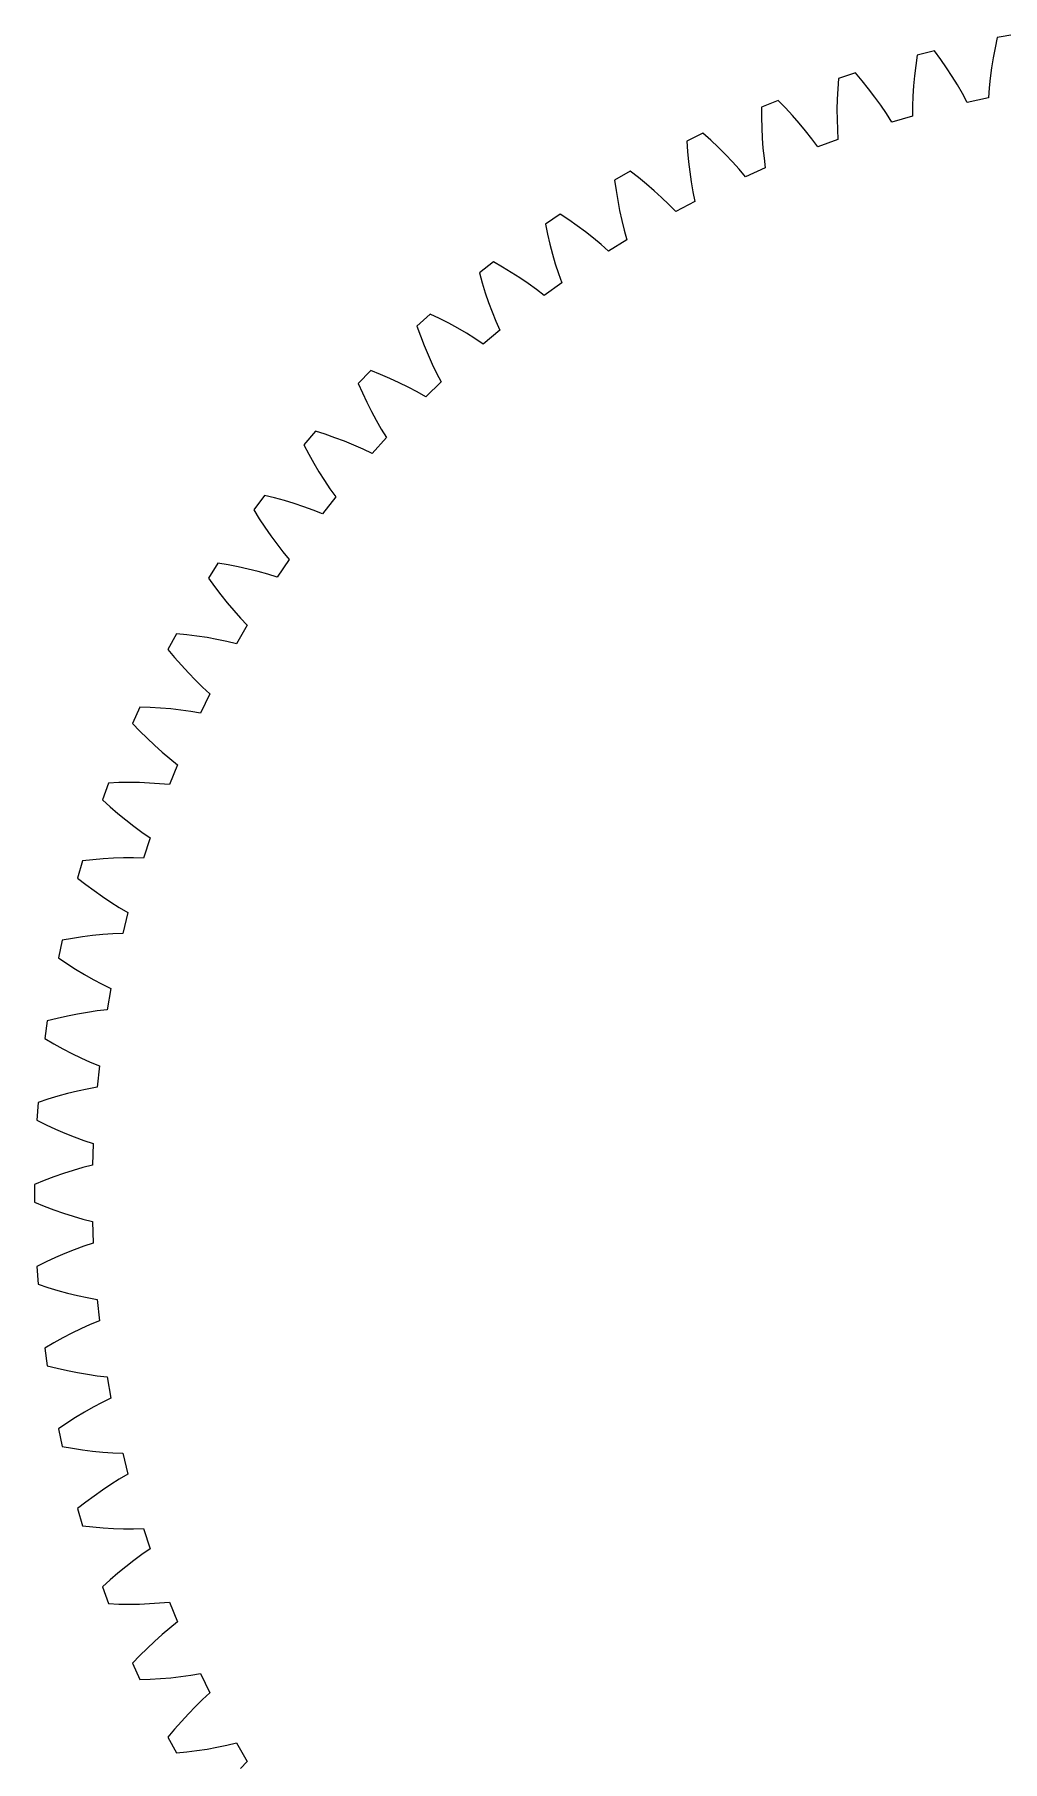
# Model space of a CAD drawing. Header units: millimetres. Extents: x -29 to 156, y -45 to 87.
# Drawn here: x -23 to -4.07, y -11.12 to 22.68 of the extents above; entities that cross this region are included whole.
import ezdxf

# ---------------------------------------------------------------- set-up
doc = ezdxf.new("R2010")
doc.units = ezdxf.units.MM
doc.linetypes.add('DASHED', pattern=[1.524, 1.27, -0.254])
doc.layers.add('HIDDEN', color=8, linetype='DASHED')
doc.layers.add('VISIBLE', color=7, linetype='CONTINUOUS')

msp = doc.modelspace()

# ---------------------------------------------------------------- linework, layer by layer
at = {"layer": 'HIDDEN'}
for points in [[(-3.82114, 22.68036), (-4.16645, 22.61948)], [(-5.39393, 22.35857), (-5.73415, 22.27374)], [(-5.27428, 22.19442), (-5.39393, 22.35857)], [(-4.20899, 22.42085), (-4.24652, 22.22291)], [(-4.16645, 22.61948), (-4.20899, 22.42085)], [(-5.76274, 22.07263), (-5.78637, 21.87255)], [(-5.73415, 22.27374), (-5.76274, 22.07263)], [(-5.15948, 22.02885), (-5.27428, 22.19442)], [(-5.04976, 21.86187), (-5.15948, 22.02885)], [(-4.27884, 22.02573), (-4.30568, 21.82942)], [(-4.24652, 22.22291), (-4.27884, 22.02573)], [(-7.27392, 21.81949), (-7.28841, 21.61687)], [(-6.94045, 21.92784), (-7.27392, 21.81949)], [(-6.80963, 21.77244), (-6.94045, 21.92784)], [(-6.68357, 21.61529), (-6.80963, 21.77244)], [(-5.80485, 21.6736), (-5.81794, 21.4759)], [(-5.78637, 21.87255), (-5.80485, 21.6736)], [(-4.94539, 21.69345), (-5.04976, 21.86187)], [(-4.84669, 21.52356), (-4.94539, 21.69345)], [(-4.32675, 21.63407), (-4.34159, 21.43983)], [(-4.30568, 21.82942), (-4.32675, 21.63407)], [(-8.45315, 21.39028), (-8.77825, 21.25893)], [(-8.31181, 21.24439), (-8.45315, 21.39028)], [(-7.29803, 21.41564), (-7.30259, 21.21588)], [(-7.28841, 21.61687), (-7.29803, 21.41564)], [(-6.56247, 21.45636), (-6.68357, 21.61529)], [(-6.4466, 21.29563), (-6.56247, 21.45636)], [(-6.33629, 21.13304), (-6.4466, 21.29563)], [(-5.81794, 21.4759), (-5.82532, 21.27956)], [(-4.75412, 21.35214), (-4.84669, 21.52356)], [(-4.34159, 21.43983), (-4.75412, 21.35214)], [(-8.77825, 21.25893), (-8.77857, 21.0558)], [(-8.77857, 21.0558), (-8.77413, 20.85438)], [(-8.17509, 21.09641), (-8.31181, 21.24439)], [(-8.0432, 20.94632), (-8.17509, 21.09641)], [(-7.30259, 21.21588), (-7.30185, 21.01774)], [(-7.30185, 21.01774), (-7.29552, 20.82137)], [(-6.23199, 20.9685), (-6.33629, 21.13304)], [(-5.82658, 21.08475), (-6.23199, 20.9685)], [(-5.82532, 21.27956), (-5.82658, 21.08475)], [(-9.92467, 20.74852), (-10.23982, 20.59481)], [(-9.7735, 20.61283), (-9.92467, 20.74852)], [(-8.77413, 20.85438), (-8.76474, 20.6548)], [(-8.76474, 20.6548), (-8.75019, 20.45719)], [(-7.9164, 20.79406), (-8.0432, 20.94632)], [(-7.79502, 20.63956), (-7.9164, 20.79406)], [(-7.6795, 20.4827), (-7.79502, 20.63956)], [(-7.28319, 20.62694), (-7.6795, 20.4827)], [(-7.29552, 20.82137), (-7.28319, 20.62694)], [(-10.23982, 20.59481), (-10.22597, 20.39215)], [(-10.22597, 20.39215), (-10.20748, 20.19153)], [(-9.62679, 20.47475), (-9.7735, 20.61283)], [(-9.48475, 20.33423), (-9.62679, 20.47475)], [(-9.34764, 20.19119), (-9.48475, 20.33423)], [(-8.75019, 20.45719), (-8.73017, 20.26174)], [(-11.34784, 20.00566), (-11.6515, 19.83035)], [(-11.18757, 19.88086), (-11.34784, 20.00566)], [(-10.20748, 20.19153), (-10.1842, 19.99309)], [(-10.1842, 19.99309), (-10.15589, 19.79698)], [(-9.21578, 20.04553), (-9.34764, 20.19119)], [(-9.08959, 19.89711), (-9.21578, 20.04553)], [(-8.70431, 20.06865), (-9.08959, 19.89711)], [(-8.73017, 20.26174), (-8.70431, 20.06865)], [(-11.6515, 19.83035), (-11.62354, 19.62915)], [(-11.62354, 19.62915), (-11.59111, 19.43031)], [(-11.03159, 19.75335), (-11.18757, 19.88086)], [(-10.88009, 19.62307), (-11.03159, 19.75335)], [(-10.73333, 19.48995), (-10.88009, 19.62307)], [(-10.15589, 19.79698), (-10.12229, 19.60339)], [(-11.59111, 19.43031), (-11.55404, 19.23397)], [(-10.59164, 19.35384), (-10.73333, 19.48995)], [(-10.4554, 19.21458), (-10.59164, 19.35384)], [(-10.08302, 19.41258), (-10.4554, 19.21458)], [(-10.12229, 19.60339), (-10.08302, 19.41258)], [(-12.71572, 19.16535), (-13.00641, 18.96927)], [(-13.00641, 18.96927), (-12.96449, 18.77051)], [(-12.54714, 19.05202), (-12.71572, 19.16535)], [(-12.38264, 18.93571), (-12.54714, 19.05202)], [(-12.22242, 18.81632), (-12.38264, 18.93571)], [(-11.55404, 19.23397), (-11.51212, 19.04031)], [(-11.51212, 19.04031), (-11.4651, 18.84955)], [(-12.96449, 18.77051), (-12.91826, 18.57442)], [(-12.06674, 18.69375), (-12.22242, 18.81632)], [(-11.91589, 18.56786), (-12.06674, 18.69375)], [(-11.41262, 18.66194), (-11.77028, 18.43844)], [(-11.4651, 18.84955), (-11.41262, 18.66194)], [(-12.91826, 18.57442), (-12.86758, 18.38115)], [(-12.86758, 18.38115), (-12.81226, 18.19089)], [(-11.77028, 18.43844), (-11.91589, 18.56786)], [(-14.02165, 18.23166), (-14.29796, 18.01578)], [(-14.29796, 18.01578), (-14.24227, 17.82043)], [(-13.84557, 18.13037), (-14.02165, 18.23166)], [(-13.67336, 18.02581), (-13.84557, 18.13037)], [(-13.50521, 17.91789), (-13.67336, 18.02581)], [(-13.34136, 17.80648), (-13.50521, 17.91789)], [(-12.81226, 18.19089), (-12.75205, 18.00386)], [(-12.75205, 18.00386), (-12.68661, 17.82037)], [(-14.24227, 17.82043), (-14.18248, 17.62804)], [(-14.18248, 17.62804), (-14.11844, 17.43878)], [(-13.18209, 17.69142), (-13.34136, 17.80648)], [(-13.0278, 17.57248), (-13.18209, 17.69142)], [(-12.68661, 17.82037), (-13.0278, 17.57248)], [(-14.11844, 17.43878), (-14.04999, 17.25284)], [(-14.04999, 17.25284), (-13.97687, 17.07047)], [(-15.25927, 17.20915), (-15.51984, 16.97452)], [(-15.51984, 16.97452), (-15.45067, 16.78353)], [(-15.07656, 17.12039), (-15.25927, 17.20915)], [(-14.89747, 17.02809), (-15.07656, 17.12039)], [(-14.7222, 16.93217), (-14.89747, 17.02809)], [(-14.55097, 16.83246), (-14.7222, 16.93217)], [(-13.97687, 17.07047), (-13.89879, 16.89199)], [(-15.45067, 16.78353), (-15.3776, 16.59578)], [(-15.3776, 16.59578), (-15.30052, 16.41144)], [(-14.38407, 16.72879), (-14.55097, 16.83246)], [(-14.22186, 16.6209), (-14.38407, 16.72879)], [(-13.89879, 16.89199), (-14.22186, 16.6209)], [(-15.30052, 16.41144), (-15.21926, 16.23073)], [(-15.21926, 16.23073), (-15.1336, 16.05391)], [(-16.42255, 16.10279), (-16.66612, 15.85056)], [(-16.23409, 16.02699), (-16.42255, 16.10279)], [(-16.049, 15.94742), (-16.23409, 16.02699)], [(-15.86747, 15.86395), (-16.049, 15.94742)], [(-15.1336, 16.05391), (-15.04326, 15.88131)], [(-16.66612, 15.85056), (-16.58379, 15.66487)], [(-16.58379, 15.66487), (-16.49781, 15.48267)], [(-15.6897, 15.77643), (-15.86747, 15.86395)], [(-15.51597, 15.68466), (-15.6897, 15.77643)], [(-15.34663, 15.58834), (-15.51597, 15.68466)], [(-15.04326, 15.88131), (-15.34663, 15.58834)], [(-16.49781, 15.48267), (-16.40805, 15.30416)], [(-16.40805, 15.30416), (-16.31438, 15.12955)], [(-17.50582, 14.91799), (-17.7312, 14.64938)], [(-17.31253, 14.85552), (-17.50582, 14.91799)], [(-16.31438, 15.12955), (-16.2166, 14.95914)], [(-16.2166, 14.95914), (-16.11444, 14.79326)], [(-17.7312, 14.64938), (-17.63612, 14.46988)], [(-17.12234, 14.78905), (-17.31253, 14.85552)], [(-16.93543, 14.71845), (-17.12234, 14.78905)], [(-16.75199, 14.64354), (-16.93543, 14.71845)], [(-16.57229, 14.56411), (-16.75199, 14.64354)], [(-16.39664, 14.47984), (-16.57229, 14.56411)], [(-16.11444, 14.79326), (-16.39664, 14.47984)], [(-17.63612, 14.46988), (-17.53764, 14.29412)], [(-17.53764, 14.29412), (-17.43565, 14.12231)], [(-17.43565, 14.12231), (-17.33003, 13.95467)], [(-17.33003, 13.95467), (-17.22059, 13.79148)], [(-18.5038, 13.6605), (-18.7099, 13.37683)], [(-18.30663, 13.61167), (-18.5038, 13.6605)], [(-18.11227, 13.55863), (-18.30663, 13.61167)], [(-17.92088, 13.50124), (-18.11227, 13.55863)], [(-17.10711, 13.63314), (-17.36676, 13.3008)], [(-17.22059, 13.79148), (-17.10711, 13.63314)], [(-18.7099, 13.37683), (-18.60253, 13.2044)], [(-18.60253, 13.2044), (-18.49202, 13.03594)], [(-17.73266, 13.43931), (-17.92088, 13.50124)], [(-17.54786, 13.37261), (-17.73266, 13.43931)], [(-17.36676, 13.3008), (-17.54786, 13.37261)], [(-18.49202, 13.03594), (-18.3783, 12.87166)], [(-18.3783, 12.87166), (-18.26124, 12.71179)], [(-18.26124, 12.71179), (-18.14069, 12.55664)], [(-18.14069, 12.55664), (-18.01644, 12.4066)], [(-19.41163, 12.33647), (-19.59744, 12.03911)], [(-19.21153, 12.30151), (-19.41163, 12.33647)], [(-19.01395, 12.26216), (-19.21153, 12.30151)], [(-18.81902, 12.21825), (-19.01395, 12.26216)], [(-18.62695, 12.16961), (-18.81902, 12.21825)], [(-18.43794, 12.11596), (-18.62695, 12.16961)], [(-18.01644, 12.4066), (-18.25227, 12.05695)], [(-19.59744, 12.03911), (-19.4783, 11.87459)], [(-19.4783, 11.87459), (-19.35632, 11.71425)], [(-18.25227, 12.05695), (-18.43794, 12.11596)], [(-19.35632, 11.71425), (-19.23141, 11.5583)], [(-19.23141, 11.5583), (-19.10349, 11.40699)], [(-19.10349, 11.40699), (-18.97241, 11.26062)], [(-18.97241, 11.26062), (-18.83799, 11.11961)], [(-20.2249, 10.95233), (-20.38951, 10.64274)], [(-20.02285, 10.93141), (-20.2249, 10.95233)], [(-19.82299, 10.90594), (-20.02285, 10.93141)], [(-19.62548, 10.87574), (-19.82299, 10.90594)], [(-19.43048, 10.84061), (-19.62548, 10.87574)], [(-19.23819, 10.80028), (-19.43048, 10.84061)], [(-18.83799, 11.11961), (-19.04886, 10.75437)], [(-20.38951, 10.64274), (-20.25919, 10.48692)], [(-20.25919, 10.48692), (-20.12631, 10.33548)], [(-19.04886, 10.75437), (-19.23819, 10.80028)], [(-20.12631, 10.33548), (-19.99083, 10.18863)], [(-19.99083, 10.18863), (-19.85266, 10.04661)], [(-19.85266, 10.04661), (-19.71169, 9.90974)], [(-19.71169, 9.90974), (-19.56777, 9.77845)], [(-20.93963, 9.51483), (-21.08224, 9.19451)], [(-20.73661, 9.50806), (-20.93963, 9.51483)], [(-20.53547, 9.49659), (-20.73661, 9.50806)], [(-20.33633, 9.48024), (-20.53547, 9.49659)], [(-20.13935, 9.4588), (-20.33633, 9.48024)], [(-19.56777, 9.77845), (-19.75265, 9.39939)], [(-21.08224, 9.19451), (-20.94137, 9.04817)], [(-19.94472, 9.43198), (-20.13935, 9.4588)], [(-19.75265, 9.39939), (-19.94472, 9.43198)], [(-20.94137, 9.04817), (-20.79825, 8.90637)], [(-20.79825, 8.90637), (-20.65286, 8.76932)], [(-20.65286, 8.76932), (-20.50512, 8.63728)], [(-20.50512, 8.63728), (-20.35495, 8.51059)], [(-20.35495, 8.51059), (-20.20221, 8.38966)], [(-20.20221, 8.38966), (-20.3602, 7.99862)], [(-21.55234, 8.03098), (-21.67226, 7.70149)], [(-21.34934, 8.03839), (-21.55234, 8.03098)], [(-21.14789, 8.04098), (-21.34934, 8.03839)], [(-20.9481, 8.03856), (-21.14789, 8.04098)], [(-20.75011, 8.03091), (-20.9481, 8.03856)], [(-20.55407, 8.01773), (-20.75011, 8.03091)], [(-20.3602, 7.99862), (-20.55407, 8.01773)], [(-21.67226, 7.70149), (-21.52152, 7.56533)], [(-21.52152, 7.56533), (-21.36886, 7.43386)], [(-21.36886, 7.43386), (-21.21426, 7.30729)], [(-21.21426, 7.30729), (-21.05767, 7.18588)], [(-21.05767, 7.18588), (-20.89903, 7.06997)], [(-20.89903, 7.06997), (-20.73823, 6.95998)], [(-20.73823, 6.95998), (-20.86856, 6.55888)], [(-22.06005, 6.508), (-22.1567, 6.17095)], [(-21.85807, 6.52955), (-22.06005, 6.508)], [(-21.65729, 6.54619), (-21.85807, 6.52955)], [(-21.45781, 6.55771), (-21.65729, 6.54619)], [(-21.25977, 6.56389), (-21.45781, 6.55771)], [(-21.06329, 6.56442), (-21.25977, 6.56389)], [(-20.86856, 6.55888), (-21.06329, 6.56442)], [(-22.1567, 6.17095), (-21.99683, 6.04564)], [(-21.99683, 6.04564), (-21.83537, 5.92513)], [(-21.83537, 5.92513), (-21.67232, 5.80965)], [(-21.67232, 5.80965), (-21.50764, 5.69946)], [(-21.50764, 5.69946), (-21.3413, 5.5949)], [(-21.3413, 5.5949), (-21.17322, 5.4964)], [(-21.17322, 5.4964), (-21.27525, 5.08719)], [(-21.46989, 5.07913), (-21.66586, 5.0649)], [(-21.27525, 5.08719), (-21.46989, 5.07913)], [(-22.46029, 4.95332), (-22.53319, 4.61034)], [(-22.2603, 4.9889), (-22.46029, 4.95332)], [(-22.06117, 5.0195), (-22.2603, 4.9889)], [(-21.86299, 5.04492), (-22.06117, 5.0195)], [(-21.66586, 5.0649), (-21.86299, 5.04492)], [(-22.53319, 4.61034), (-22.36497, 4.49649)], [(-22.36497, 4.49649), (-22.1955, 4.38754)], [(-22.1955, 4.38754), (-22.02479, 4.28372)], [(-22.02479, 4.28372), (-21.85282, 4.18528)], [(-21.85282, 4.18528), (-21.67959, 4.09258)], [(-21.67959, 4.09258), (-21.50505, 4.00605)], [(-21.50505, 4.00605), (-21.57829, 3.59071)], [(-22.55408, 3.42395), (-22.7511, 3.3745)], [(-22.35757, 3.46837), (-22.55408, 3.42395)], [(-22.16165, 3.50754), (-22.35757, 3.46837)], [(-21.96639, 3.54123), (-22.16165, 3.50754)], [(-21.7719, 3.56909), (-21.96639, 3.54123)], [(-21.57829, 3.59071), (-21.7719, 3.56909)], [(-22.7511, 3.3745), (-22.7999, 3.02728)], [(-22.7999, 3.02728), (-22.62415, 2.92543)], [(-22.62415, 2.92543), (-22.44749, 2.82857)], [(-22.44749, 2.82857), (-22.26995, 2.73691)], [(-22.26995, 2.73691), (-22.09154, 2.65071)], [(-22.09154, 2.65071), (-21.91227, 2.57032)], [(-21.91227, 2.57032), (-21.73211, 2.49617)], [(-21.73211, 2.49617), (-21.7762, 2.07674)], [(-21.96783, 2.04167), (-22.1599, 2.0003)], [(-21.7762, 2.07674), (-21.96783, 2.04167)], [(-22.93108, 1.77924), (-22.95554, 1.42946)], [(-22.73799, 1.84232), (-22.93108, 1.77924)], [(-22.54505, 1.90033), (-22.73799, 1.84232)], [(-22.35234, 1.95308), (-22.54505, 1.90033)], [(-22.1599, 2.0003), (-22.35234, 1.95308)], [(-22.95554, 1.42946), (-22.7731, 1.34013)], [(-22.7731, 1.34013), (-22.59012, 1.25583)], [(-22.59012, 1.25583), (-22.40662, 1.17677)], [(-22.40662, 1.17677), (-22.22263, 1.10323)], [(-22.22263, 1.10323), (-22.03818, 1.03553)], [(-22.03818, 1.03553), (-21.8533, 0.97414)], [(-21.8533, 0.97414), (-21.86802, 0.55265)], [(-22.43413, 0.3891), (-22.62269, 0.32304)], [(-22.24546, 0.44963), (-22.43413, 0.3891)], [(-22.05674, 0.5043), (-22.24546, 0.44963)], [(-21.86802, 0.55265), (-22.05674, 0.5043)], [(-22.81111, 0.25171), (-22.99933, 0.17532)], [(-22.99933, 0.17532), (-22.99933, -0.17532)], [(-22.62269, 0.32304), (-22.81111, 0.25171)], [(-22.99933, -0.17532), (-22.81111, -0.25171)], [(-22.81111, -0.25171), (-22.62269, -0.32304)], [(-22.62269, -0.32304), (-22.43413, -0.3891)], [(-22.43413, -0.3891), (-22.24546, -0.44963)], [(-22.24546, -0.44963), (-22.05674, -0.5043)], [(-22.05674, -0.5043), (-21.86802, -0.55265)], [(-21.86802, -0.55265), (-21.8533, -0.97414)], [(-21.8533, -0.97414), (-22.03818, -1.03553)], [(-22.7731, -1.34013), (-22.95554, -1.42946)], [(-22.59012, -1.25583), (-22.7731, -1.34013)], [(-22.40662, -1.17677), (-22.59012, -1.25583)], [(-22.22263, -1.10323), (-22.40662, -1.17677)], [(-22.03818, -1.03553), (-22.22263, -1.10323)], [(-22.95554, -1.42946), (-22.93108, -1.77924)], [(-22.93108, -1.77924), (-22.73799, -1.84232)], [(-22.73799, -1.84232), (-22.54505, -1.90033)], [(-22.54505, -1.90033), (-22.35234, -1.95308)], [(-22.35234, -1.95308), (-22.1599, -2.0003)], [(-22.1599, -2.0003), (-21.96783, -2.04167)], [(-21.96783, -2.04167), (-21.7762, -2.07674)], [(-21.7762, -2.07674), (-21.73211, -2.49617)], [(-22.09154, -2.65071), (-22.26995, -2.73691)], [(-21.91227, -2.57032), (-22.09154, -2.65071)], [(-21.73211, -2.49617), (-21.91227, -2.57032)], [(-22.62415, -2.92543), (-22.7999, -3.02728)], [(-22.7999, -3.02728), (-22.7511, -3.3745)], [(-22.44749, -2.82857), (-22.62415, -2.92543)], [(-22.26995, -2.73691), (-22.44749, -2.82857)], [(-22.7511, -3.3745), (-22.55408, -3.42395)], [(-22.55408, -3.42395), (-22.35757, -3.46837)], [(-22.35757, -3.46837), (-22.16165, -3.50754)], [(-22.16165, -3.50754), (-21.96639, -3.54123)], [(-21.96639, -3.54123), (-21.7719, -3.56909)], [(-21.7719, -3.56909), (-21.57829, -3.59071)], [(-21.57829, -3.59071), (-21.50505, -4.00605)], [(-21.50505, -4.00605), (-21.67959, -4.09258)], [(-22.1955, -4.38754), (-22.36497, -4.49649)], [(-22.02479, -4.28372), (-22.1955, -4.38754)], [(-21.85282, -4.18528), (-22.02479, -4.28372)], [(-21.67959, -4.09258), (-21.85282, -4.18528)], [(-22.36497, -4.49649), (-22.53319, -4.61034)], [(-22.53319, -4.61034), (-22.46029, -4.95332)], [(-22.46029, -4.95332), (-22.2603, -4.9889)], [(-22.2603, -4.9889), (-22.06117, -5.0195)], [(-22.06117, -5.0195), (-21.86299, -5.04492)], [(-21.86299, -5.04492), (-21.66586, -5.0649)], [(-21.66586, -5.0649), (-21.46989, -5.07913)], [(-21.46989, -5.07913), (-21.27525, -5.08719)], [(-21.27525, -5.08719), (-21.17322, -5.4964)], [(-21.50764, -5.69946), (-21.67232, -5.80965)], [(-21.3413, -5.5949), (-21.50764, -5.69946)], [(-21.17322, -5.4964), (-21.3413, -5.5949)], [(-21.99683, -6.04564), (-22.1567, -6.17095)], [(-21.83537, -5.92513), (-21.99683, -6.04564)], [(-21.67232, -5.80965), (-21.83537, -5.92513)], [(-22.1567, -6.17095), (-22.06005, -6.508)], [(-22.06005, -6.508), (-21.85807, -6.52955)], [(-21.85807, -6.52955), (-21.65729, -6.54619)], [(-21.65729, -6.54619), (-21.45781, -6.55771)], [(-21.45781, -6.55771), (-21.25977, -6.56389)], [(-21.25977, -6.56389), (-21.06329, -6.56442)], [(-21.06329, -6.56442), (-20.86856, -6.55888)], [(-20.86856, -6.55888), (-20.73823, -6.95998)], [(-20.89903, -7.06997), (-21.05767, -7.18588)], [(-20.73823, -6.95998), (-20.89903, -7.06997)], [(-21.36886, -7.43386), (-21.52152, -7.56533)], [(-21.21426, -7.30729), (-21.36886, -7.43386)], [(-21.05767, -7.18588), (-21.21426, -7.30729)], [(-21.52152, -7.56533), (-21.67226, -7.70149)], [(-21.67226, -7.70149), (-21.55234, -8.03098)], [(-21.55234, -8.03098), (-21.34934, -8.03839)], [(-21.34934, -8.03839), (-21.14789, -8.04098)], [(-21.14789, -8.04098), (-20.9481, -8.03856)], [(-20.9481, -8.03856), (-20.75011, -8.03091)], [(-20.75011, -8.03091), (-20.55407, -8.01773)], [(-20.55407, -8.01773), (-20.3602, -7.99862)], [(-20.3602, -7.99862), (-20.20221, -8.38966)], [(-20.20221, -8.38966), (-20.35495, -8.51059)], [(-20.65286, -8.76932), (-20.79825, -8.90637)], [(-20.50512, -8.63728), (-20.65286, -8.76932)], [(-20.35495, -8.51059), (-20.50512, -8.63728)], [(-20.94137, -9.04817), (-21.08224, -9.19451)], [(-20.79825, -8.90637), (-20.94137, -9.04817)], [(-21.08224, -9.19451), (-20.93963, -9.51483)], [(-20.33633, -9.48024), (-20.13935, -9.4588)], [(-20.13935, -9.4588), (-19.94472, -9.43198)], [(-19.94472, -9.43198), (-19.75265, -9.39939)], [(-19.75265, -9.39939), (-19.56777, -9.77845)], [(-20.93963, -9.51483), (-20.73661, -9.50806)], [(-20.73661, -9.50806), (-20.53547, -9.49659)], [(-20.53547, -9.49659), (-20.33633, -9.48024)], [(-19.56777, -9.77845), (-19.71169, -9.90974)], [(-19.85266, -10.04661), (-19.99083, -10.18863)], [(-19.71169, -9.90974), (-19.85266, -10.04661)], [(-20.12631, -10.33548), (-20.25919, -10.48692)], [(-19.99083, -10.18863), (-20.12631, -10.33548)], [(-20.25919, -10.48692), (-20.38951, -10.64274)], [(-20.38951, -10.64274), (-20.2249, -10.95233)], [(-19.43048, -10.84061), (-19.23819, -10.80028)], [(-19.23819, -10.80028), (-19.04886, -10.75437)], [(-19.04886, -10.75437), (-18.83799, -11.11961)], [(-20.2249, -10.95233), (-20.02285, -10.93141)], [(-20.02285, -10.93141), (-19.82299, -10.90594)], [(-19.82299, -10.90594), (-19.62548, -10.87574)], [(-19.62548, -10.87574), (-19.43048, -10.84061)], [(-18.83799, -11.11961), (-18.97241, -11.26062)]]:
    msp.add_lwpolyline(points, dxfattribs=at)
at = {"layer": 'VISIBLE'}
for points in [[(-3.82114, 22.68036), (-4.16645, 22.61948)], [(-5.39393, 22.35857), (-5.73415, 22.27374)], [(-5.27428, 22.19442), (-5.39393, 22.35857)], [(-4.20899, 22.42085), (-4.24652, 22.22291)], [(-4.16645, 22.61948), (-4.20899, 22.42085)], [(-5.76274, 22.07263), (-5.78637, 21.87255)], [(-5.73415, 22.27374), (-5.76274, 22.07263)], [(-5.15948, 22.02885), (-5.27428, 22.19442)], [(-5.04976, 21.86187), (-5.15948, 22.02885)], [(-4.27884, 22.02573), (-4.30568, 21.82942)], [(-4.24652, 22.22291), (-4.27884, 22.02573)], [(-7.27392, 21.81949), (-7.28841, 21.61687)], [(-6.94045, 21.92784), (-7.27392, 21.81949)], [(-6.80963, 21.77244), (-6.94045, 21.92784)], [(-6.68357, 21.61529), (-6.80963, 21.77244)], [(-5.80485, 21.6736), (-5.81794, 21.4759)], [(-5.78637, 21.87255), (-5.80485, 21.6736)], [(-4.94539, 21.69345), (-5.04976, 21.86187)], [(-4.84669, 21.52356), (-4.94539, 21.69345)], [(-4.32675, 21.63407), (-4.34159, 21.43983)], [(-4.30568, 21.82942), (-4.32675, 21.63407)], [(-8.45315, 21.39028), (-8.77825, 21.25893)], [(-8.31181, 21.24439), (-8.45315, 21.39028)], [(-7.29803, 21.41564), (-7.30259, 21.21588)], [(-7.28841, 21.61687), (-7.29803, 21.41564)], [(-6.56247, 21.45636), (-6.68357, 21.61529)], [(-6.4466, 21.29563), (-6.56247, 21.45636)], [(-6.33629, 21.13304), (-6.4466, 21.29563)], [(-5.81794, 21.4759), (-5.82532, 21.27956)], [(-4.75412, 21.35214), (-4.84669, 21.52356)], [(-4.34159, 21.43983), (-4.75412, 21.35214)], [(-8.77825, 21.25893), (-8.77857, 21.0558)], [(-8.77857, 21.0558), (-8.77413, 20.85438)], [(-8.17509, 21.09641), (-8.31181, 21.24439)], [(-8.0432, 20.94632), (-8.17509, 21.09641)], [(-7.30259, 21.21588), (-7.30185, 21.01774)], [(-7.30185, 21.01774), (-7.29552, 20.82137)], [(-6.23199, 20.9685), (-6.33629, 21.13304)], [(-5.82658, 21.08475), (-6.23199, 20.9685)], [(-5.82532, 21.27956), (-5.82658, 21.08475)], [(-9.92467, 20.74852), (-10.23982, 20.59481)], [(-9.7735, 20.61283), (-9.92467, 20.74852)], [(-8.77413, 20.85438), (-8.76474, 20.6548)], [(-8.76474, 20.6548), (-8.75019, 20.45719)], [(-7.9164, 20.79406), (-8.0432, 20.94632)], [(-7.79502, 20.63956), (-7.9164, 20.79406)], [(-7.6795, 20.4827), (-7.79502, 20.63956)], [(-7.28319, 20.62694), (-7.6795, 20.4827)], [(-7.29552, 20.82137), (-7.28319, 20.62694)], [(-10.23982, 20.59481), (-10.22597, 20.39215)], [(-10.22597, 20.39215), (-10.20748, 20.19153)], [(-9.62679, 20.47475), (-9.7735, 20.61283)], [(-9.48475, 20.33423), (-9.62679, 20.47475)], [(-9.34764, 20.19119), (-9.48475, 20.33423)], [(-8.75019, 20.45719), (-8.73017, 20.26174)], [(-11.34784, 20.00566), (-11.6515, 19.83035)], [(-11.18757, 19.88086), (-11.34784, 20.00566)], [(-10.20748, 20.19153), (-10.1842, 19.99309)], [(-10.1842, 19.99309), (-10.15589, 19.79698)], [(-9.21578, 20.04553), (-9.34764, 20.19119)], [(-9.08959, 19.89711), (-9.21578, 20.04553)], [(-8.70431, 20.06865), (-9.08959, 19.89711)], [(-8.73017, 20.26174), (-8.70431, 20.06865)], [(-11.6515, 19.83035), (-11.62354, 19.62915)], [(-11.62354, 19.62915), (-11.59111, 19.43031)], [(-11.03159, 19.75335), (-11.18757, 19.88086)], [(-10.88009, 19.62307), (-11.03159, 19.75335)], [(-10.73333, 19.48995), (-10.88009, 19.62307)], [(-10.15589, 19.79698), (-10.12229, 19.60339)], [(-11.59111, 19.43031), (-11.55404, 19.23397)], [(-10.59164, 19.35384), (-10.73333, 19.48995)], [(-10.4554, 19.21458), (-10.59164, 19.35384)], [(-10.08302, 19.41258), (-10.4554, 19.21458)], [(-10.12229, 19.60339), (-10.08302, 19.41258)], [(-12.71572, 19.16535), (-13.00641, 18.96927)], [(-13.00641, 18.96927), (-12.96449, 18.77051)], [(-12.54714, 19.05202), (-12.71572, 19.16535)], [(-12.38264, 18.93571), (-12.54714, 19.05202)], [(-12.22242, 18.81632), (-12.38264, 18.93571)], [(-11.55404, 19.23397), (-11.51212, 19.04031)], [(-11.51212, 19.04031), (-11.4651, 18.84955)], [(-12.96449, 18.77051), (-12.91826, 18.57442)], [(-12.06674, 18.69375), (-12.22242, 18.81632)], [(-11.91589, 18.56786), (-12.06674, 18.69375)], [(-11.41262, 18.66194), (-11.77028, 18.43844)], [(-11.4651, 18.84955), (-11.41262, 18.66194)], [(-12.91826, 18.57442), (-12.86758, 18.38115)], [(-12.86758, 18.38115), (-12.81226, 18.19089)], [(-11.77028, 18.43844), (-11.91589, 18.56786)], [(-14.02165, 18.23166), (-14.29796, 18.01578)], [(-14.29796, 18.01578), (-14.24227, 17.82043)], [(-13.84557, 18.13037), (-14.02165, 18.23166)], [(-13.67336, 18.02581), (-13.84557, 18.13037)], [(-13.50521, 17.91789), (-13.67336, 18.02581)], [(-13.34136, 17.80648), (-13.50521, 17.91789)], [(-12.81226, 18.19089), (-12.75205, 18.00386)], [(-12.75205, 18.00386), (-12.68661, 17.82037)], [(-14.24227, 17.82043), (-14.18248, 17.62804)], [(-14.18248, 17.62804), (-14.11844, 17.43878)], [(-13.18209, 17.69142), (-13.34136, 17.80648)], [(-13.0278, 17.57248), (-13.18209, 17.69142)], [(-12.68661, 17.82037), (-13.0278, 17.57248)], [(-14.11844, 17.43878), (-14.04999, 17.25284)], [(-14.04999, 17.25284), (-13.97687, 17.07047)], [(-15.25927, 17.20915), (-15.51984, 16.97452)], [(-15.51984, 16.97452), (-15.45067, 16.78353)], [(-15.07656, 17.12039), (-15.25927, 17.20915)], [(-14.89747, 17.02809), (-15.07656, 17.12039)], [(-14.7222, 16.93217), (-14.89747, 17.02809)], [(-14.55097, 16.83246), (-14.7222, 16.93217)], [(-13.97687, 17.07047), (-13.89879, 16.89199)], [(-15.45067, 16.78353), (-15.3776, 16.59578)], [(-15.3776, 16.59578), (-15.30052, 16.41144)], [(-14.38407, 16.72879), (-14.55097, 16.83246)], [(-14.22186, 16.6209), (-14.38407, 16.72879)], [(-13.89879, 16.89199), (-14.22186, 16.6209)], [(-15.30052, 16.41144), (-15.21926, 16.23073)], [(-15.21926, 16.23073), (-15.1336, 16.05391)], [(-16.42255, 16.10279), (-16.66612, 15.85056)], [(-16.23409, 16.02699), (-16.42255, 16.10279)], [(-16.049, 15.94742), (-16.23409, 16.02699)], [(-15.86747, 15.86395), (-16.049, 15.94742)], [(-15.1336, 16.05391), (-15.04326, 15.88131)], [(-16.66612, 15.85056), (-16.58379, 15.66487)], [(-16.58379, 15.66487), (-16.49781, 15.48267)], [(-15.6897, 15.77643), (-15.86747, 15.86395)], [(-15.51597, 15.68466), (-15.6897, 15.77643)], [(-15.34663, 15.58834), (-15.51597, 15.68466)], [(-15.04326, 15.88131), (-15.34663, 15.58834)], [(-16.49781, 15.48267), (-16.40805, 15.30416)], [(-16.40805, 15.30416), (-16.31438, 15.12955)], [(-17.50582, 14.91799), (-17.7312, 14.64938)], [(-17.31253, 14.85552), (-17.50582, 14.91799)], [(-16.31438, 15.12955), (-16.2166, 14.95914)], [(-16.2166, 14.95914), (-16.11444, 14.79326)], [(-17.7312, 14.64938), (-17.63612, 14.46988)], [(-17.12234, 14.78905), (-17.31253, 14.85552)], [(-16.93543, 14.71845), (-17.12234, 14.78905)], [(-16.75199, 14.64354), (-16.93543, 14.71845)], [(-16.57229, 14.56411), (-16.75199, 14.64354)], [(-16.39664, 14.47984), (-16.57229, 14.56411)], [(-16.11444, 14.79326), (-16.39664, 14.47984)], [(-17.63612, 14.46988), (-17.53764, 14.29412)], [(-17.53764, 14.29412), (-17.43565, 14.12231)], [(-17.43565, 14.12231), (-17.33003, 13.95467)], [(-17.33003, 13.95467), (-17.22059, 13.79148)], [(-18.5038, 13.6605), (-18.7099, 13.37683)], [(-18.30663, 13.61167), (-18.5038, 13.6605)], [(-18.11227, 13.55863), (-18.30663, 13.61167)], [(-17.92088, 13.50124), (-18.11227, 13.55863)], [(-17.10711, 13.63314), (-17.36676, 13.3008)], [(-17.22059, 13.79148), (-17.10711, 13.63314)], [(-18.7099, 13.37683), (-18.60253, 13.2044)], [(-18.60253, 13.2044), (-18.49202, 13.03594)], [(-17.73266, 13.43931), (-17.92088, 13.50124)], [(-17.54786, 13.37261), (-17.73266, 13.43931)], [(-17.36676, 13.3008), (-17.54786, 13.37261)], [(-18.49202, 13.03594), (-18.3783, 12.87166)], [(-18.3783, 12.87166), (-18.26124, 12.71179)], [(-18.26124, 12.71179), (-18.14069, 12.55664)], [(-18.14069, 12.55664), (-18.01644, 12.4066)], [(-19.41163, 12.33647), (-19.59744, 12.03911)], [(-19.21153, 12.30151), (-19.41163, 12.33647)], [(-19.01395, 12.26216), (-19.21153, 12.30151)], [(-18.81902, 12.21825), (-19.01395, 12.26216)], [(-18.62695, 12.16961), (-18.81902, 12.21825)], [(-18.43794, 12.11596), (-18.62695, 12.16961)], [(-18.01644, 12.4066), (-18.25227, 12.05695)], [(-19.59744, 12.03911), (-19.4783, 11.87459)], [(-19.4783, 11.87459), (-19.35632, 11.71425)], [(-18.25227, 12.05695), (-18.43794, 12.11596)], [(-19.35632, 11.71425), (-19.23141, 11.5583)], [(-19.23141, 11.5583), (-19.10349, 11.40699)], [(-19.10349, 11.40699), (-18.97241, 11.26062)], [(-18.97241, 11.26062), (-18.83799, 11.11961)], [(-20.2249, 10.95233), (-20.38951, 10.64274)], [(-20.02285, 10.93141), (-20.2249, 10.95233)], [(-19.82299, 10.90594), (-20.02285, 10.93141)], [(-19.62548, 10.87574), (-19.82299, 10.90594)], [(-19.43048, 10.84061), (-19.62548, 10.87574)], [(-19.23819, 10.80028), (-19.43048, 10.84061)], [(-18.83799, 11.11961), (-19.04886, 10.75437)], [(-20.38951, 10.64274), (-20.25919, 10.48692)], [(-20.25919, 10.48692), (-20.12631, 10.33548)], [(-19.04886, 10.75437), (-19.23819, 10.80028)], [(-20.12631, 10.33548), (-19.99083, 10.18863)], [(-19.99083, 10.18863), (-19.85266, 10.04661)], [(-19.85266, 10.04661), (-19.71169, 9.90974)], [(-19.71169, 9.90974), (-19.56777, 9.77845)], [(-20.93963, 9.51483), (-21.08224, 9.19451)], [(-20.73661, 9.50806), (-20.93963, 9.51483)], [(-20.53547, 9.49659), (-20.73661, 9.50806)], [(-20.33633, 9.48024), (-20.53547, 9.49659)], [(-20.13935, 9.4588), (-20.33633, 9.48024)], [(-19.56777, 9.77845), (-19.75265, 9.39939)], [(-21.08224, 9.19451), (-20.94137, 9.04817)], [(-19.94472, 9.43198), (-20.13935, 9.4588)], [(-19.75265, 9.39939), (-19.94472, 9.43198)], [(-20.94137, 9.04817), (-20.79825, 8.90637)], [(-20.79825, 8.90637), (-20.65286, 8.76932)], [(-20.65286, 8.76932), (-20.50512, 8.63728)], [(-20.50512, 8.63728), (-20.35495, 8.51059)], [(-20.35495, 8.51059), (-20.20221, 8.38966)], [(-20.20221, 8.38966), (-20.3602, 7.99862)], [(-21.55234, 8.03098), (-21.67226, 7.70149)], [(-21.34934, 8.03839), (-21.55234, 8.03098)], [(-21.14789, 8.04098), (-21.34934, 8.03839)], [(-20.9481, 8.03856), (-21.14789, 8.04098)], [(-20.75011, 8.03091), (-20.9481, 8.03856)], [(-20.55407, 8.01773), (-20.75011, 8.03091)], [(-20.3602, 7.99862), (-20.55407, 8.01773)], [(-21.67226, 7.70149), (-21.52152, 7.56533)], [(-21.52152, 7.56533), (-21.36886, 7.43386)], [(-21.36886, 7.43386), (-21.21426, 7.30729)], [(-21.21426, 7.30729), (-21.05767, 7.18588)], [(-21.05767, 7.18588), (-20.89903, 7.06997)], [(-20.89903, 7.06997), (-20.73823, 6.95998)], [(-20.73823, 6.95998), (-20.86856, 6.55888)], [(-22.06005, 6.508), (-22.1567, 6.17095)], [(-21.85807, 6.52955), (-22.06005, 6.508)], [(-21.65729, 6.54619), (-21.85807, 6.52955)], [(-21.45781, 6.55771), (-21.65729, 6.54619)], [(-21.25977, 6.56389), (-21.45781, 6.55771)], [(-21.06329, 6.56442), (-21.25977, 6.56389)], [(-20.86856, 6.55888), (-21.06329, 6.56442)], [(-22.1567, 6.17095), (-21.99683, 6.04564)], [(-21.99683, 6.04564), (-21.83537, 5.92513)], [(-21.83537, 5.92513), (-21.67232, 5.80965)], [(-21.67232, 5.80965), (-21.50764, 5.69946)], [(-21.50764, 5.69946), (-21.3413, 5.5949)], [(-21.3413, 5.5949), (-21.17322, 5.4964)], [(-21.17322, 5.4964), (-21.27525, 5.08719)], [(-21.46989, 5.07913), (-21.66586, 5.0649)], [(-21.27525, 5.08719), (-21.46989, 5.07913)], [(-22.46029, 4.95332), (-22.53319, 4.61034)], [(-22.2603, 4.9889), (-22.46029, 4.95332)], [(-22.06117, 5.0195), (-22.2603, 4.9889)], [(-21.86299, 5.04492), (-22.06117, 5.0195)], [(-21.66586, 5.0649), (-21.86299, 5.04492)], [(-22.53319, 4.61034), (-22.36497, 4.49649)], [(-22.36497, 4.49649), (-22.1955, 4.38754)], [(-22.1955, 4.38754), (-22.02479, 4.28372)], [(-22.02479, 4.28372), (-21.85282, 4.18528)], [(-21.85282, 4.18528), (-21.67959, 4.09258)], [(-21.67959, 4.09258), (-21.50505, 4.00605)], [(-21.50505, 4.00605), (-21.57829, 3.59071)], [(-22.55408, 3.42395), (-22.7511, 3.3745)], [(-22.35757, 3.46837), (-22.55408, 3.42395)], [(-22.16165, 3.50754), (-22.35757, 3.46837)], [(-21.96639, 3.54123), (-22.16165, 3.50754)], [(-21.7719, 3.56909), (-21.96639, 3.54123)], [(-21.57829, 3.59071), (-21.7719, 3.56909)], [(-22.7511, 3.3745), (-22.7999, 3.02728)], [(-22.7999, 3.02728), (-22.62415, 2.92543)], [(-22.62415, 2.92543), (-22.44749, 2.82857)], [(-22.44749, 2.82857), (-22.26995, 2.73691)], [(-22.26995, 2.73691), (-22.09154, 2.65071)], [(-22.09154, 2.65071), (-21.91227, 2.57032)], [(-21.91227, 2.57032), (-21.73211, 2.49617)], [(-21.73211, 2.49617), (-21.7762, 2.07674)], [(-21.96783, 2.04167), (-22.1599, 2.0003)], [(-21.7762, 2.07674), (-21.96783, 2.04167)], [(-22.93108, 1.77924), (-22.95554, 1.42946)], [(-22.73799, 1.84232), (-22.93108, 1.77924)], [(-22.54505, 1.90033), (-22.73799, 1.84232)], [(-22.35234, 1.95308), (-22.54505, 1.90033)], [(-22.1599, 2.0003), (-22.35234, 1.95308)], [(-22.95554, 1.42946), (-22.7731, 1.34013)], [(-22.7731, 1.34013), (-22.59012, 1.25583)], [(-22.59012, 1.25583), (-22.40662, 1.17677)], [(-22.40662, 1.17677), (-22.22263, 1.10323)], [(-22.22263, 1.10323), (-22.03818, 1.03553)], [(-22.03818, 1.03553), (-21.8533, 0.97414)], [(-21.8533, 0.97414), (-21.86802, 0.55265)], [(-22.43413, 0.3891), (-22.62269, 0.32304)], [(-22.24546, 0.44963), (-22.43413, 0.3891)], [(-22.05674, 0.5043), (-22.24546, 0.44963)], [(-21.86802, 0.55265), (-22.05674, 0.5043)], [(-22.81111, 0.25171), (-22.99933, 0.17532)], [(-22.99933, 0.17532), (-22.99933, -0.17532)], [(-22.62269, 0.32304), (-22.81111, 0.25171)], [(-22.99933, -0.17532), (-22.81111, -0.25171)], [(-22.81111, -0.25171), (-22.62269, -0.32304)], [(-22.62269, -0.32304), (-22.43413, -0.3891)], [(-22.43413, -0.3891), (-22.24546, -0.44963)], [(-22.24546, -0.44963), (-22.05674, -0.5043)], [(-22.05674, -0.5043), (-21.86802, -0.55265)], [(-21.86802, -0.55265), (-21.8533, -0.97414)], [(-21.8533, -0.97414), (-22.03818, -1.03553)], [(-22.7731, -1.34013), (-22.95554, -1.42946)], [(-22.59012, -1.25583), (-22.7731, -1.34013)], [(-22.40662, -1.17677), (-22.59012, -1.25583)], [(-22.22263, -1.10323), (-22.40662, -1.17677)], [(-22.03818, -1.03553), (-22.22263, -1.10323)], [(-22.95554, -1.42946), (-22.93108, -1.77924)], [(-22.93108, -1.77924), (-22.73799, -1.84232)], [(-22.73799, -1.84232), (-22.54505, -1.90033)], [(-22.54505, -1.90033), (-22.35234, -1.95308)], [(-22.35234, -1.95308), (-22.1599, -2.0003)], [(-22.1599, -2.0003), (-21.96783, -2.04167)], [(-21.96783, -2.04167), (-21.7762, -2.07674)], [(-21.7762, -2.07674), (-21.73211, -2.49617)], [(-22.09154, -2.65071), (-22.26995, -2.73691)], [(-21.91227, -2.57032), (-22.09154, -2.65071)], [(-21.73211, -2.49617), (-21.91227, -2.57032)], [(-22.62415, -2.92543), (-22.7999, -3.02728)], [(-22.7999, -3.02728), (-22.7511, -3.3745)], [(-22.44749, -2.82857), (-22.62415, -2.92543)], [(-22.26995, -2.73691), (-22.44749, -2.82857)], [(-22.7511, -3.3745), (-22.55408, -3.42395)], [(-22.55408, -3.42395), (-22.35757, -3.46837)], [(-22.35757, -3.46837), (-22.16165, -3.50754)], [(-22.16165, -3.50754), (-21.96639, -3.54123)], [(-21.96639, -3.54123), (-21.7719, -3.56909)], [(-21.7719, -3.56909), (-21.57829, -3.59071)], [(-21.57829, -3.59071), (-21.50505, -4.00605)], [(-21.50505, -4.00605), (-21.67959, -4.09258)], [(-22.1955, -4.38754), (-22.36497, -4.49649)], [(-22.02479, -4.28372), (-22.1955, -4.38754)], [(-21.85282, -4.18528), (-22.02479, -4.28372)], [(-21.67959, -4.09258), (-21.85282, -4.18528)], [(-22.36497, -4.49649), (-22.53319, -4.61034)], [(-22.53319, -4.61034), (-22.46029, -4.95332)], [(-22.46029, -4.95332), (-22.2603, -4.9889)], [(-22.2603, -4.9889), (-22.06117, -5.0195)], [(-22.06117, -5.0195), (-21.86299, -5.04492)], [(-21.86299, -5.04492), (-21.66586, -5.0649)], [(-21.66586, -5.0649), (-21.46989, -5.07913)], [(-21.46989, -5.07913), (-21.27525, -5.08719)], [(-21.27525, -5.08719), (-21.17322, -5.4964)], [(-21.50764, -5.69946), (-21.67232, -5.80965)], [(-21.3413, -5.5949), (-21.50764, -5.69946)], [(-21.17322, -5.4964), (-21.3413, -5.5949)], [(-21.99683, -6.04564), (-22.1567, -6.17095)], [(-21.83537, -5.92513), (-21.99683, -6.04564)], [(-21.67232, -5.80965), (-21.83537, -5.92513)], [(-22.1567, -6.17095), (-22.06005, -6.508)], [(-22.06005, -6.508), (-21.85807, -6.52955)], [(-21.85807, -6.52955), (-21.65729, -6.54619)], [(-21.65729, -6.54619), (-21.45781, -6.55771)], [(-21.45781, -6.55771), (-21.25977, -6.56389)], [(-21.25977, -6.56389), (-21.06329, -6.56442)], [(-21.06329, -6.56442), (-20.86856, -6.55888)], [(-20.86856, -6.55888), (-20.73823, -6.95998)], [(-20.89903, -7.06997), (-21.05767, -7.18588)], [(-20.73823, -6.95998), (-20.89903, -7.06997)], [(-21.36886, -7.43386), (-21.52152, -7.56533)], [(-21.21426, -7.30729), (-21.36886, -7.43386)], [(-21.05767, -7.18588), (-21.21426, -7.30729)], [(-21.52152, -7.56533), (-21.67226, -7.70149)], [(-21.67226, -7.70149), (-21.55234, -8.03098)], [(-21.55234, -8.03098), (-21.34934, -8.03839)], [(-21.34934, -8.03839), (-21.14789, -8.04098)], [(-21.14789, -8.04098), (-20.9481, -8.03856)], [(-20.9481, -8.03856), (-20.75011, -8.03091)], [(-20.75011, -8.03091), (-20.55407, -8.01773)], [(-20.55407, -8.01773), (-20.3602, -7.99862)], [(-20.3602, -7.99862), (-20.20221, -8.38966)], [(-20.20221, -8.38966), (-20.35495, -8.51059)], [(-20.65286, -8.76932), (-20.79825, -8.90637)], [(-20.50512, -8.63728), (-20.65286, -8.76932)], [(-20.35495, -8.51059), (-20.50512, -8.63728)], [(-20.94137, -9.04817), (-21.08224, -9.19451)], [(-20.79825, -8.90637), (-20.94137, -9.04817)], [(-21.08224, -9.19451), (-20.93963, -9.51483)], [(-20.33633, -9.48024), (-20.13935, -9.4588)], [(-20.13935, -9.4588), (-19.94472, -9.43198)], [(-19.94472, -9.43198), (-19.75265, -9.39939)], [(-19.75265, -9.39939), (-19.56777, -9.77845)], [(-20.93963, -9.51483), (-20.73661, -9.50806)], [(-20.73661, -9.50806), (-20.53547, -9.49659)], [(-20.53547, -9.49659), (-20.33633, -9.48024)], [(-19.56777, -9.77845), (-19.71169, -9.90974)], [(-19.85266, -10.04661), (-19.99083, -10.18863)], [(-19.71169, -9.90974), (-19.85266, -10.04661)], [(-20.12631, -10.33548), (-20.25919, -10.48692)], [(-19.99083, -10.18863), (-20.12631, -10.33548)], [(-20.25919, -10.48692), (-20.38951, -10.64274)], [(-20.38951, -10.64274), (-20.2249, -10.95233)], [(-19.43048, -10.84061), (-19.23819, -10.80028)], [(-19.23819, -10.80028), (-19.04886, -10.75437)], [(-19.04886, -10.75437), (-18.83799, -11.11961)], [(-20.2249, -10.95233), (-20.02285, -10.93141)], [(-20.02285, -10.93141), (-19.82299, -10.90594)], [(-19.82299, -10.90594), (-19.62548, -10.87574)], [(-19.62548, -10.87574), (-19.43048, -10.84061)], [(-18.83799, -11.11961), (-18.97241, -11.26062)]]:
    msp.add_lwpolyline(points, dxfattribs=at)

doc.saveas('drawing.dxf')
